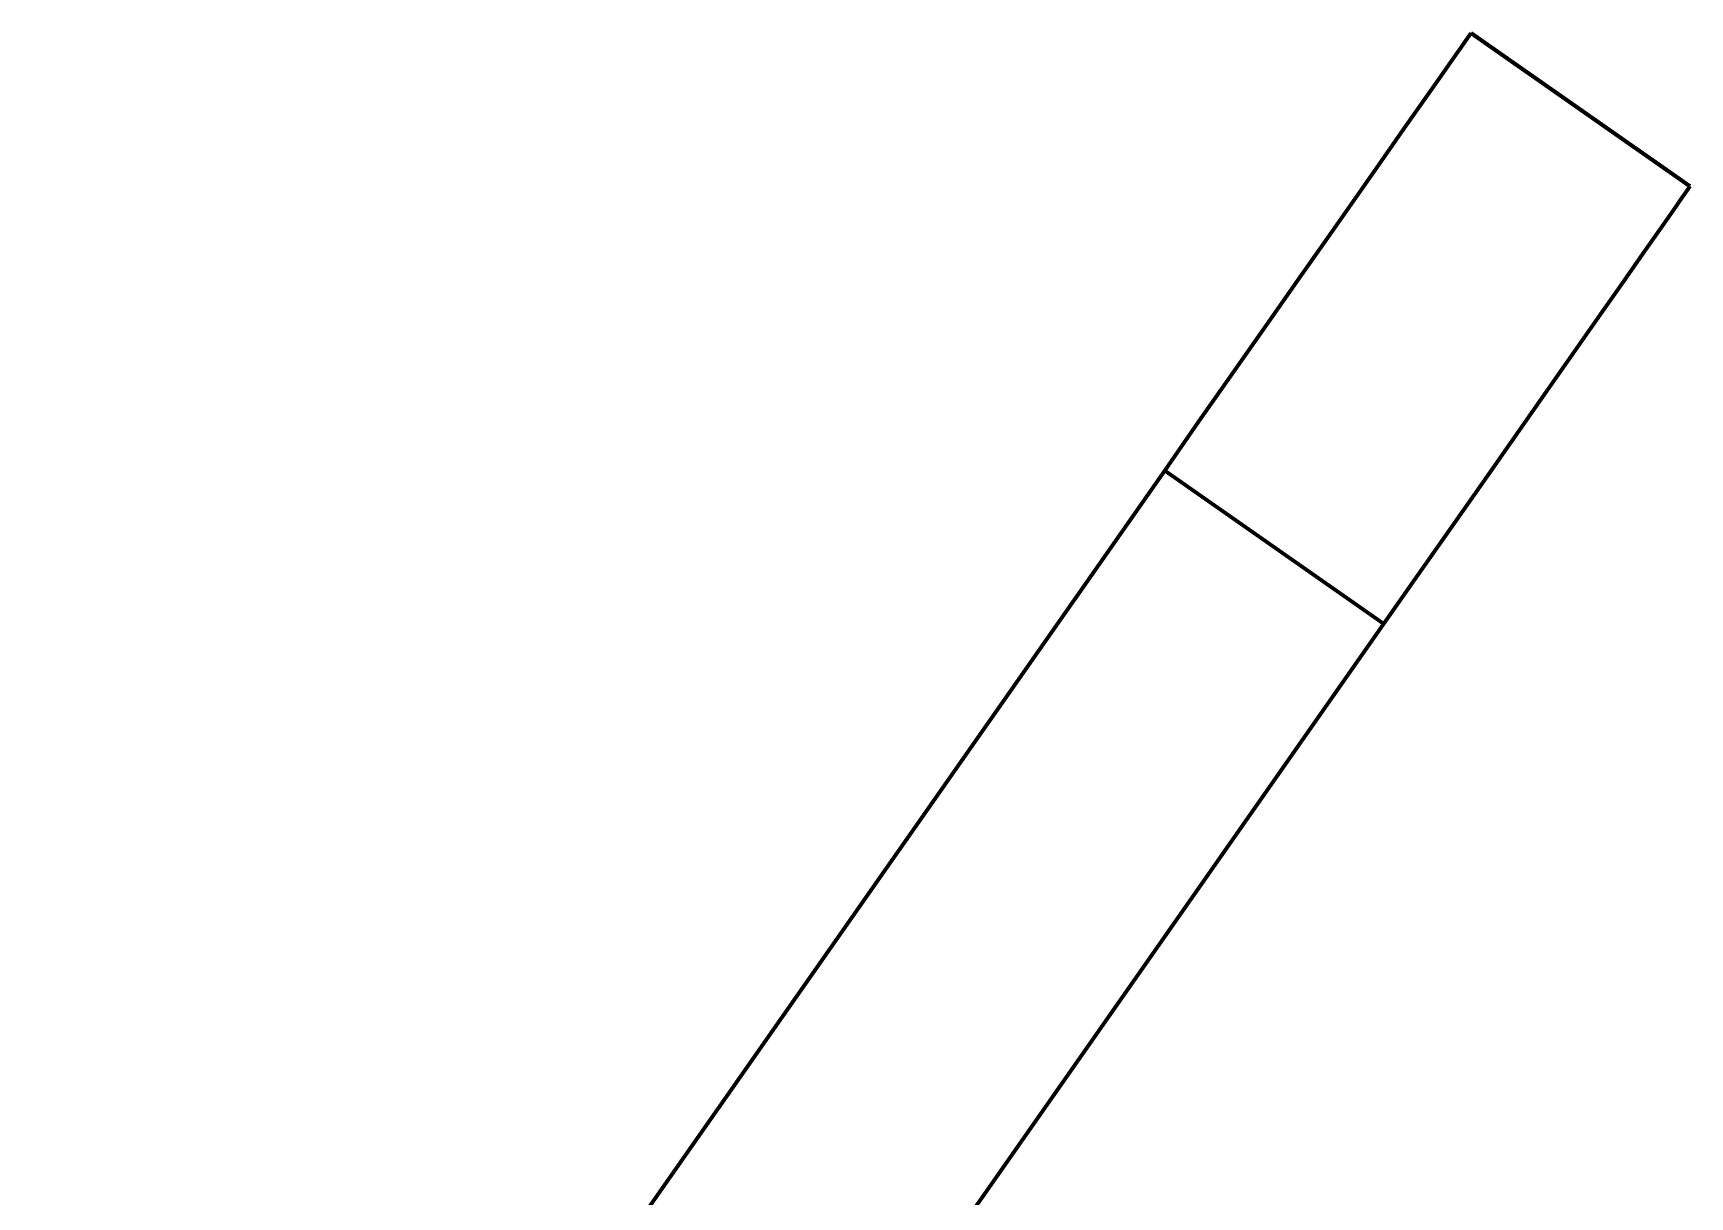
# Model space of a CAD drawing. Header units: millimetres. Extents: x 0 to 420, y 0 to 297.
# Drawn here: x 378.551 to 380.101, y 255.911 to 257 of the extents above; entities that cross this region are included whole.
import ezdxf

# ---------------------------------------------------------------- set-up
doc = ezdxf.new("R2010")
doc.units = ezdxf.units.MM
doc.linetypes.add('DASHED', pattern=[1.524, 1.27, -0.254])

msp = doc.modelspace()

# ---------------------------------------------------------------- linework, layer by layer
at = {"color": 1, "lineweight": 70}
for p, q in [((379.8894, 256.9897), (379.8948, 256.9974)), ((379.8948, 256.9974), (379.8966, 257)), ((379.8966, 257), (380.1013, 256.8566)), ((380.1013, 256.8566), (379.8966, 257)), ((379.8805, 256.977), (379.8894, 256.9897)), ((379.8682, 256.9594), (379.8805, 256.977)), ((379.8526, 256.9372), (379.8682, 256.9594)), ((379.834, 256.9106), (379.8526, 256.9372)), ((379.8126, 256.88), (379.834, 256.9106)), ((379.7886, 256.8458), (379.8126, 256.88)), ((380.0995, 256.854), (380.0942, 256.8463)), ((380.1013, 256.8566), (380.0995, 256.854)), ((379.7624, 256.8083), (379.7886, 256.8458)), ((380.0942, 256.8463), (380.0853, 256.8336)), ((380.0853, 256.8336), (380.0729, 256.816)), ((379.7342, 256.7681), (379.7624, 256.8083)), ((380.0729, 256.816), (380.0574, 256.7938)), ((380.0574, 256.7938), (380.0388, 256.7672)), ((379.7045, 256.7257), (379.7342, 256.7681)), ((380.0388, 256.7672), (380.0174, 256.7366)), ((380.0174, 256.7366), (379.9934, 256.7024)), ((379.6736, 256.6816), (379.7045, 256.7257)), ((379.9934, 256.7024), (379.9671, 256.6649)), ((379.6419, 256.6363), (379.6736, 256.6816)), ((379.9671, 256.6649), (379.939, 256.6247)), ((379.6098, 256.5904), (379.6419, 256.6363)), ((379.939, 256.6247), (379.9093, 256.5823)), ((377.0904, 252.9924), (379.6098, 256.5904)), ((379.8146, 256.447), (379.6098, 256.5904)), ((379.9093, 256.5823), (379.8784, 256.5382)), ((379.8784, 256.5382), (379.8467, 256.4929)), ((379.8467, 256.4929), (379.8146, 256.447)), ((379.8146, 256.447), (377.2952, 252.849))]:
    msp.add_line(p, q, dxfattribs=at)
at = {"color": 5, "linetype": 'DASHED', "lineweight": 35}
for p, q in [((379.8948, 256.9974), (379.8894, 256.9897)), ((379.8966, 257), (379.8948, 256.9974)), ((379.8894, 256.9897), (379.8805, 256.977)), ((379.8805, 256.977), (379.8682, 256.9594)), ((379.8682, 256.9594), (379.8526, 256.9372)), ((379.8526, 256.9372), (379.834, 256.9106)), ((379.834, 256.9106), (379.8126, 256.88)), ((379.8126, 256.88), (379.7886, 256.8458)), ((380.0942, 256.8463), (380.0995, 256.854)), ((380.0995, 256.854), (380.1013, 256.8566)), ((379.7886, 256.8458), (379.7624, 256.8083)), ((380.0853, 256.8336), (380.0942, 256.8463)), ((380.0729, 256.816), (380.0853, 256.8336)), ((379.7624, 256.8083), (379.7342, 256.7681)), ((380.0574, 256.7938), (380.0729, 256.816)), ((380.0388, 256.7672), (380.0574, 256.7938)), ((379.7342, 256.7681), (379.7045, 256.7257)), ((380.0174, 256.7366), (380.0388, 256.7672)), ((379.9934, 256.7024), (380.0174, 256.7366)), ((379.7045, 256.7257), (379.6736, 256.6816)), ((379.9671, 256.6649), (379.9934, 256.7024)), ((379.6736, 256.6816), (379.6419, 256.6363)), ((379.939, 256.6247), (379.9671, 256.6649)), ((379.6419, 256.6363), (379.6098, 256.5904)), ((379.9093, 256.5823), (379.939, 256.6247)), ((379.6098, 256.5904), (377, 252.8633)), ((379.8784, 256.5382), (379.9093, 256.5823)), ((379.8467, 256.4929), (379.8784, 256.5382)), ((379.8146, 256.447), (379.8467, 256.4929)), ((377.2048, 252.7199), (379.8146, 256.447))]:
    msp.add_line(p, q, dxfattribs=at)

doc.saveas('drawing.dxf')
